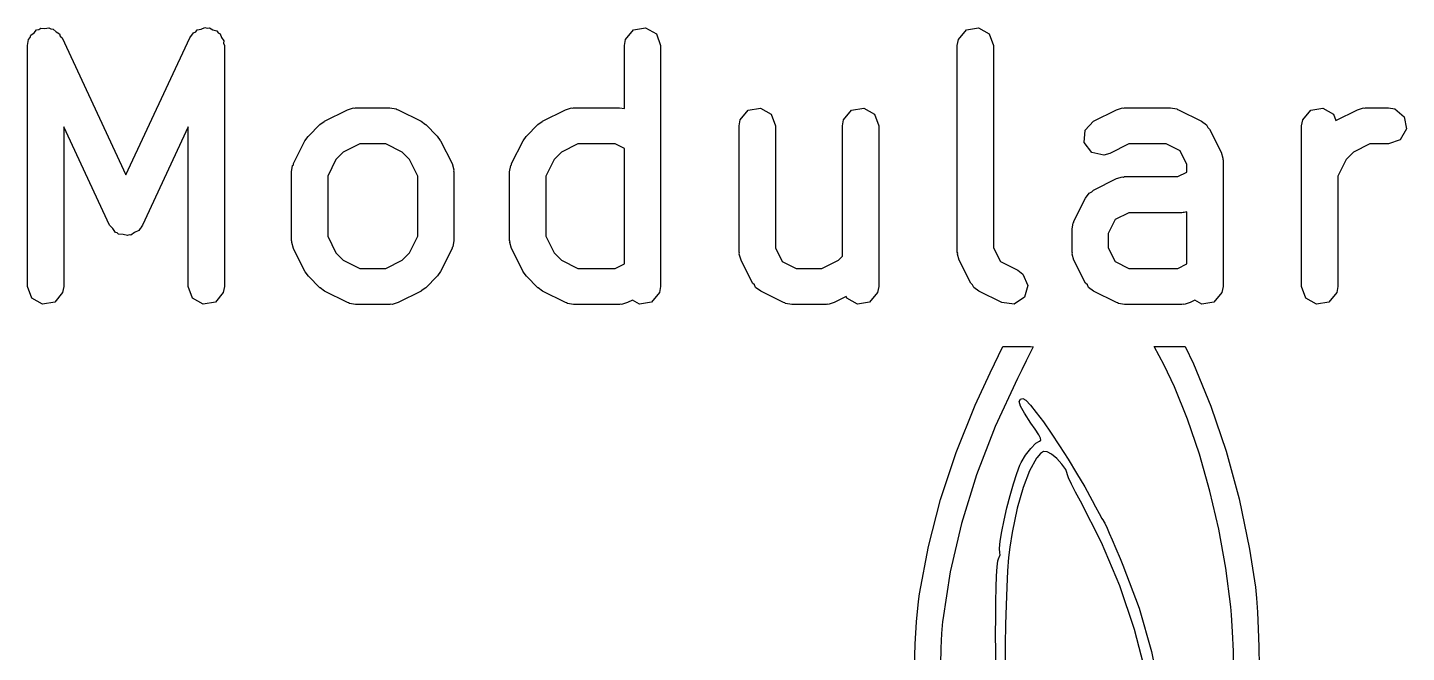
# Model space of a CAD drawing. Extents: x 29 to 171, y -120 to -80.
# Drawn here: x 60.9 to 66.63, y -82.97 to -80.38 of the extents above; entities that cross this region are included whole.
import ezdxf

# ---------------------------------------------------------------- set-up
doc = ezdxf.new("R2010")
doc.units = 0
doc.layers.add('BLACK', color=7, linetype='CONTINUOUS')

msp = doc.modelspace()

# ---------------------------------------------------------------- linework, layer by layer
at = {"layer": 'BLACK', "linetype": 'CONTINUOUS'}
for p, q in [((60.9048, -80.4524), (60.9093, -80.4267)), ((60.9093, -80.4267), (60.9157, -80.4191)), ((60.9157, -80.4191), (60.9183, -80.4094)), ((60.9183, -80.4094), (60.9317, -80.4)), ((60.9317, -80.4), (60.9423, -80.3874)), ((60.9423, -80.3874), (60.9521, -80.3857)), ((60.9521, -80.3857), (60.9603, -80.3799)), ((60.9603, -80.3799), (60.9766, -80.3814)), ((60.9766, -80.3814), (60.9928, -80.3785)), ((60.9928, -80.3785), (61.0015, -80.3835)), ((61.0015, -80.3835), (61.0114, -80.3844)), ((61.0114, -80.3844), (61.023, -80.396)), ((61.023, -80.396), (61.0372, -80.4042)), ((61.0372, -80.4042), (61.0406, -80.4136)), ((61.0406, -80.4136), (61.0477, -80.4207)), ((61.0477, -80.4207), (61.3131, -80.9893)), ((61.3131, -80.9893), (61.5785, -80.4207)), ((61.5785, -80.4207), (61.5934, -80.3993)), ((61.5934, -80.3993), (61.6025, -80.3951)), ((61.6025, -80.3951), (61.6089, -80.3874)), ((61.6089, -80.3874), (61.6251, -80.3846)), ((61.6251, -80.3846), (61.6399, -80.3777)), ((61.6399, -80.3777), (61.6496, -80.3803)), ((61.6496, -80.3803), (61.6595, -80.3785)), ((61.6595, -80.3785), (61.6736, -80.3867)), ((61.6736, -80.3867), (61.6895, -80.391)), ((61.6895, -80.391), (61.6952, -80.3992)), ((61.6952, -80.3992), (61.7039, -80.4042)), ((61.7039, -80.4042), (61.7095, -80.4196)), ((61.7095, -80.4196), (61.7189, -80.433)), ((63.381, -80.4524), (63.3855, -80.4267)), ((63.3855, -80.4267), (63.4185, -80.3874)), ((63.4185, -80.3874), (63.469, -80.3785)), ((63.469, -80.3785), (63.5134, -80.4042)), ((63.5134, -80.4042), (63.531, -80.4524)), ((64.7619, -80.4524), (64.7664, -80.4267)), ((64.7664, -80.4267), (64.7994, -80.3874)), ((64.7994, -80.3874), (64.8499, -80.3785)), ((64.8499, -80.3785), (64.8944, -80.4042)), ((64.8944, -80.4042), (64.9119, -80.4524)), ((60.9048, -81.4524), (60.9048, -80.4524)), ((61.7189, -80.433), (61.718, -80.443)), ((61.718, -80.443), (61.7214, -80.4524)), ((61.7214, -80.4524), (61.7214, -81.4524)), ((63.381, -80.7143), (63.381, -80.4524)), ((63.531, -80.4524), (63.531, -81.4524)), ((64.7619, -81.3095), (64.7619, -80.4524)), ((64.9119, -80.4524), (64.9119, -81.2918)), ((62.2319, -80.7186), (62.2569, -80.7112)), ((62.2569, -80.7112), (62.2613, -80.7122)), ((62.2613, -80.7122), (62.2655, -80.7107)), ((62.2655, -80.7107), (62.4083, -80.7107)), ((62.4083, -80.7107), (62.434, -80.7152)), ((63.1367, -80.7186), (63.1617, -80.7112)), ((63.1617, -80.7112), (63.166, -80.7122)), ((63.166, -80.7122), (63.1702, -80.7107)), ((63.1702, -80.7107), (63.3607, -80.7107)), ((63.3607, -80.7107), (63.381, -80.7143)), ((63.8946, -80.7208), (63.9452, -80.7119)), ((63.9452, -80.7119), (63.9896, -80.7375)), ((64.3232, -80.7208), (64.3737, -80.7119)), ((64.3737, -80.7119), (64.4182, -80.7375)), ((65.4224, -80.7186), (65.4474, -80.7112)), ((65.4474, -80.7112), (65.4517, -80.7122)), ((65.4517, -80.7122), (65.456, -80.7107)), ((65.456, -80.7107), (65.6464, -80.7107)), ((65.6464, -80.7107), (65.6721, -80.7152)), ((66.228, -80.7208), (66.2785, -80.7119)), ((66.2785, -80.7119), (66.3229, -80.7375)), ((66.4224, -80.7186), (66.4474, -80.7112)), ((66.4474, -80.7112), (66.4517, -80.7122)), ((66.4517, -80.7122), (66.456, -80.7107)), ((66.456, -80.7107), (66.5512, -80.7107)), ((66.5512, -80.7107), (66.5768, -80.7152)), ((62.1172, -80.7803), (62.1356, -80.7674)), ((62.1356, -80.7674), (62.1367, -80.7663)), ((62.1367, -80.7663), (62.2319, -80.7186)), ((62.434, -80.7152), (62.4374, -80.7181)), ((62.4374, -80.7181), (62.4419, -80.7186)), ((62.4419, -80.7186), (62.5371, -80.7663)), ((62.5371, -80.7663), (62.5551, -80.7796)), ((63.022, -80.7803), (63.0403, -80.7674)), ((63.0403, -80.7674), (63.0415, -80.7663)), ((63.0415, -80.7663), (63.1367, -80.7186)), ((63.8571, -80.7857), (63.8617, -80.7601)), ((63.8617, -80.7601), (63.8946, -80.7208)), ((63.9896, -80.7375), (64.0071, -80.7857)), ((64.2857, -80.7857), (64.2902, -80.7601)), ((64.2902, -80.7601), (64.3232, -80.7208)), ((64.4182, -80.7375), (64.4357, -80.7857)), ((65.2919, -80.8035), (65.3272, -80.7663)), ((65.3272, -80.7663), (65.4224, -80.7186)), ((65.6721, -80.7152), (65.6755, -80.7181)), ((65.6755, -80.7181), (65.68, -80.7186)), ((65.68, -80.7186), (65.7752, -80.7663)), ((65.7752, -80.7663), (65.7961, -80.7818)), ((66.1905, -80.7857), (66.195, -80.7601)), ((66.195, -80.7601), (66.228, -80.7208)), ((66.3229, -80.7375), (66.3324, -80.7636)), ((66.3324, -80.7636), (66.4224, -80.7186)), ((66.5768, -80.7152), (66.6161, -80.7482)), ((66.6161, -80.7482), (66.6251, -80.7987)), ((61.2451, -81.1984), (61.0548, -80.7904)), ((61.0548, -80.7904), (61.0548, -81.4524)), ((61.5714, -80.7904), (61.3811, -81.1984)), ((61.5714, -81.4524), (61.5714, -80.7904)), ((62.0696, -80.8279), (62.1172, -80.7803)), ((62.5551, -80.7796), (62.5566, -80.7803)), ((62.5566, -80.7803), (62.6042, -80.8279)), ((62.9743, -80.8279), (63.022, -80.7803)), ((63.8571, -81.3095), (63.8571, -80.7857)), ((64.0071, -80.7857), (64.0071, -81.2918)), ((64.2857, -81.3261), (64.2857, -80.7857)), ((64.4357, -80.7857), (64.4357, -81.4524)), ((65.2888, -80.8547), (65.2919, -80.8035)), ((65.7961, -80.7818), (65.8006, -80.7921)), ((65.8006, -80.7921), (65.8087, -80.7998)), ((65.8087, -80.7998), (65.8564, -80.895)), ((66.1905, -81.4524), (66.1905, -80.7857)), ((66.6251, -80.7987), (66.5994, -80.8432)), ((62.0079, -80.9426), (62.0555, -80.8474)), ((62.0555, -80.8474), (62.0689, -80.8294)), ((62.0689, -80.8294), (62.0696, -80.8279)), ((62.2832, -80.8607), (62.2147, -80.895)), ((62.3906, -80.8607), (62.2832, -80.8607)), ((62.4591, -80.895), (62.3906, -80.8607)), ((62.6042, -80.8279), (62.6171, -80.8463)), ((62.6171, -80.8463), (62.6183, -80.8474)), ((62.6183, -80.8474), (62.6659, -80.9426)), ((62.9127, -80.9426), (62.9603, -80.8474)), ((62.9603, -80.8474), (62.9737, -80.8294)), ((62.9737, -80.8294), (62.9743, -80.8279)), ((63.1879, -80.8607), (63.1194, -80.895)), ((63.343, -80.8607), (63.1879, -80.8607)), ((63.381, -80.8797), (63.343, -80.8607)), ((63.381, -81.3584), (63.381, -80.8797)), ((65.3194, -80.8959), (65.2888, -80.8547)), ((65.4737, -80.8607), (65.3943, -80.9004)), ((65.6287, -80.8607), (65.4737, -80.8607)), ((65.6858, -80.8892), (65.6287, -80.8607)), ((66.4737, -80.8607), (66.4051, -80.895)), ((66.5512, -80.8607), (66.4737, -80.8607)), ((66.5994, -80.8432), (66.5512, -80.8607)), ((62.1843, -80.9254), (62.15, -80.9939)), ((62.2147, -80.895), (62.1843, -80.9254)), ((62.4896, -80.9254), (62.4591, -80.895)), ((62.5238, -80.9939), (62.4896, -80.9254)), ((63.089, -80.9254), (63.0548, -80.9939)), ((63.1194, -80.895), (63.089, -80.9254)), ((65.3693, -80.9078), (65.3194, -80.8959)), ((65.3943, -80.9004), (65.3693, -80.9078)), ((65.7143, -80.9463), (65.6858, -80.8892)), ((65.8564, -80.895), (65.8638, -80.92)), ((65.8638, -80.92), (65.8628, -80.9244)), ((65.8628, -80.9244), (65.8643, -80.9286)), ((65.8643, -80.9286), (65.8643, -81.4524)), ((66.3747, -80.9254), (66.3405, -80.9939)), ((66.4051, -80.895), (66.3747, -80.9254)), ((62, -80.9762), (62.0045, -80.9505)), ((62, -81.2619), (62, -80.9762)), ((62.0045, -80.9505), (62.0074, -80.9471)), ((62.0074, -80.9471), (62.0079, -80.9426)), ((62.15, -80.9939), (62.15, -81.2442)), ((62.5238, -81.2442), (62.5238, -80.9939)), ((62.6659, -80.9426), (62.6733, -80.9676)), ((62.6733, -80.9676), (62.6723, -80.972)), ((62.6723, -80.972), (62.6738, -80.9762)), ((62.6738, -80.9762), (62.6738, -81.2619)), ((62.9048, -80.9762), (62.9093, -80.9505)), ((62.9048, -81.2619), (62.9048, -80.9762)), ((62.9093, -80.9505), (62.9122, -80.9471)), ((62.9122, -80.9471), (62.9127, -80.9426)), ((63.0548, -80.9939), (63.0548, -81.2442)), ((65.4224, -81.0043), (65.4474, -80.9969)), ((65.4474, -80.9969), (65.4517, -80.998)), ((65.4517, -80.998), (65.456, -80.9964)), ((65.456, -80.9964), (65.6763, -80.9964)), ((65.6763, -80.9964), (65.7143, -80.9775)), ((65.7143, -80.9775), (65.7143, -80.9463)), ((66.3405, -80.9939), (66.3405, -81.4524)), ((65.3195, -81.0601), (65.3272, -81.052)), ((65.3272, -81.052), (65.4224, -81.0043)), ((65.246, -81.1807), (65.2936, -81.0855)), ((65.2936, -81.0855), (65.3091, -81.0646)), ((65.3091, -81.0646), (65.3195, -81.0601)), ((65.4737, -81.1464), (65.4166, -81.1749)), ((65.694, -81.1464), (65.4737, -81.1464)), ((65.6983, -81.1449), (65.694, -81.1464)), ((65.7026, -81.1459), (65.6983, -81.1449)), ((65.7143, -81.1425), (65.7026, -81.1459)), ((65.7143, -81.3584), (65.7143, -81.1425)), ((61.2589, -81.2121), (61.2451, -81.1984)), ((61.2701, -81.2281), (61.2589, -81.2121)), ((61.2766, -81.2298), (61.2701, -81.2281)), ((61.3485, -81.2279), (61.3325, -81.2391)), ((61.3661, -81.2197), (61.3485, -81.2279)), ((61.3718, -81.2116), (61.3661, -81.2197)), ((61.3745, -81.2097), (61.3718, -81.2116)), ((61.3754, -81.2065), (61.3745, -81.2097)), ((61.3811, -81.1984), (61.3754, -81.2065)), ((65.2381, -81.2143), (65.2426, -81.1886)), ((65.2381, -81.3095), (65.2381, -81.2143)), ((65.2426, -81.1886), (65.2455, -81.1852)), ((65.2455, -81.1852), (65.246, -81.1807)), ((65.4166, -81.1749), (65.3881, -81.232)), ((61.2814, -81.2346), (61.2766, -81.2298)), ((61.3008, -81.2363), (61.2814, -81.2346)), ((61.3196, -81.2414), (61.3008, -81.2363)), ((61.3258, -81.2385), (61.3196, -81.2414)), ((61.3325, -81.2391), (61.3258, -81.2385)), ((62.0015, -81.2661), (62, -81.2619)), ((62.0005, -81.2705), (62.0015, -81.2661)), ((62.0079, -81.2954), (62.0005, -81.2705)), ((62.15, -81.2442), (62.1843, -81.3127)), ((62.4896, -81.3127), (62.5238, -81.2442)), ((62.6738, -81.2619), (62.6693, -81.2876)), ((62.9063, -81.2661), (62.9048, -81.2619)), ((62.9053, -81.2705), (62.9063, -81.2661)), ((62.9127, -81.2954), (62.9053, -81.2705)), ((63.0548, -81.2442), (63.089, -81.3127)), ((65.3881, -81.232), (65.3881, -81.2918)), ((62.0555, -81.3907), (62.0079, -81.2954)), ((62.1843, -81.3127), (62.2147, -81.3431)), ((62.4591, -81.3431), (62.4896, -81.3127)), ((62.6659, -81.2954), (62.6183, -81.3907)), ((62.6664, -81.291), (62.6659, -81.2954)), ((62.6693, -81.2876), (62.6664, -81.291)), ((62.9603, -81.3907), (62.9127, -81.2954)), ((63.089, -81.3127), (63.1194, -81.3431)), ((63.8587, -81.3137), (63.8571, -81.3095)), ((63.8576, -81.3181), (63.8587, -81.3137)), ((63.8651, -81.3431), (63.8576, -81.3181)), ((64.0071, -81.2918), (64.0357, -81.3489)), ((64.2687, -81.3431), (64.2857, -81.3261)), ((64.7634, -81.3137), (64.7619, -81.3095)), ((64.7624, -81.3181), (64.7634, -81.3137)), ((64.7698, -81.3431), (64.7624, -81.3181)), ((64.9119, -81.2918), (64.9404, -81.3489)), ((65.2396, -81.3137), (65.2381, -81.3095)), ((65.2386, -81.3181), (65.2396, -81.3137)), ((65.246, -81.3431), (65.2386, -81.3181)), ((65.3881, -81.2918), (65.4166, -81.3489)), ((62.0567, -81.3918), (62.0555, -81.3907)), ((62.0696, -81.4102), (62.0567, -81.3918)), ((62.2147, -81.3431), (62.2832, -81.3774)), ((62.2832, -81.3774), (62.3906, -81.3774)), ((62.3906, -81.3774), (62.4591, -81.3431)), ((62.6183, -81.3907), (62.6049, -81.4087)), ((62.9615, -81.3918), (62.9603, -81.3907)), ((62.9743, -81.4102), (62.9615, -81.3918)), ((63.1194, -81.3431), (63.1879, -81.3774)), ((63.1879, -81.3774), (63.343, -81.3774)), ((63.343, -81.3774), (63.381, -81.3584)), ((63.9127, -81.4383), (63.8651, -81.3431)), ((64.0357, -81.3489), (64.0927, -81.3774)), ((64.0927, -81.3774), (64.2002, -81.3774)), ((64.2002, -81.3774), (64.2687, -81.3431)), ((64.8174, -81.4383), (64.7698, -81.3431)), ((64.9404, -81.3489), (65.0133, -81.3853)), ((65.0133, -81.3853), (65.0342, -81.4008)), ((65.2936, -81.4383), (65.246, -81.3431)), ((65.4166, -81.3489), (65.4737, -81.3774)), ((65.4737, -81.3774), (65.6763, -81.3774)), ((65.6763, -81.3774), (65.7143, -81.3584)), ((60.9223, -81.5006), (60.9048, -81.4524)), ((61.0548, -81.4524), (61.0502, -81.478)), ((61.589, -81.5006), (61.5714, -81.4524)), ((61.7214, -81.4524), (61.7169, -81.478)), ((62.1172, -81.4578), (62.0696, -81.4102)), ((62.6042, -81.4102), (62.5566, -81.4578)), ((62.6049, -81.4087), (62.6042, -81.4102)), ((63.022, -81.4578), (62.9743, -81.4102)), ((63.531, -81.4524), (63.5264, -81.478)), ((63.9208, -81.446), (63.9127, -81.4383)), ((63.9253, -81.4563), (63.9208, -81.446)), ((63.9462, -81.4718), (63.9253, -81.4563)), ((64.4357, -81.4524), (64.4312, -81.478)), ((64.8256, -81.446), (64.8174, -81.4383)), ((64.8301, -81.4563), (64.8256, -81.446)), ((64.851, -81.4718), (64.8301, -81.4563)), ((65.0342, -81.4008), (65.0546, -81.4479)), ((65.0546, -81.4479), (65.04, -81.4971)), ((65.3018, -81.446), (65.2936, -81.4383)), ((65.3063, -81.4563), (65.3018, -81.446)), ((65.3272, -81.4718), (65.3063, -81.4563)), ((65.8643, -81.4524), (65.8598, -81.478)), ((66.208, -81.5006), (66.1905, -81.4524)), ((66.3405, -81.4524), (66.336, -81.478)), ((60.9667, -81.5262), (60.9223, -81.5006)), ((61.0502, -81.478), (61.0173, -81.5173)), ((61.6334, -81.5262), (61.589, -81.5006)), ((61.7169, -81.478), (61.6839, -81.5173)), ((62.1187, -81.4585), (62.1172, -81.4578)), ((62.1367, -81.4718), (62.1187, -81.4585)), ((62.2319, -81.5195), (62.1367, -81.4718)), ((62.5371, -81.4718), (62.4419, -81.5195)), ((62.5382, -81.4707), (62.5371, -81.4718)), ((62.5566, -81.4578), (62.5382, -81.4707)), ((63.0234, -81.4585), (63.022, -81.4578)), ((63.0415, -81.4718), (63.0234, -81.4585)), ((63.1367, -81.5195), (63.0415, -81.4718)), ((63.414, -81.5096), (63.3943, -81.5195)), ((63.4429, -81.5262), (63.414, -81.5096)), ((63.5264, -81.478), (63.4935, -81.5173)), ((64.0415, -81.5195), (63.9462, -81.4718)), ((64.3011, -81.4946), (64.2514, -81.5195)), ((64.3033, -81.5006), (64.3011, -81.4946)), ((64.3477, -81.5262), (64.3033, -81.5006)), ((64.4312, -81.478), (64.3982, -81.5173)), ((64.9462, -81.5195), (64.851, -81.4718)), ((65.04, -81.4971), (64.9972, -81.5253)), ((65.4224, -81.5195), (65.3272, -81.4718)), ((65.7474, -81.5096), (65.7276, -81.5195)), ((65.7763, -81.5262), (65.7474, -81.5096)), ((65.8598, -81.478), (65.8268, -81.5173)), ((66.2525, -81.5262), (66.208, -81.5006)), ((66.336, -81.478), (66.303, -81.5173)), ((61.0173, -81.5173), (60.9667, -81.5262)), ((61.6839, -81.5173), (61.6334, -81.5262)), ((62.2364, -81.52), (62.2319, -81.5195)), ((62.2398, -81.5229), (62.2364, -81.52)), ((62.2655, -81.5274), (62.2398, -81.5229)), ((62.4083, -81.5274), (62.2655, -81.5274)), ((62.4125, -81.5258), (62.4083, -81.5274)), ((62.4169, -81.5269), (62.4125, -81.5258)), ((62.4419, -81.5195), (62.4169, -81.5269)), ((63.1412, -81.52), (63.1367, -81.5195)), ((63.1446, -81.5229), (63.1412, -81.52)), ((63.1702, -81.5274), (63.1446, -81.5229)), ((63.3607, -81.5274), (63.1702, -81.5274)), ((63.3649, -81.5258), (63.3607, -81.5274)), ((63.3693, -81.5269), (63.3649, -81.5258)), ((63.3943, -81.5195), (63.3693, -81.5269)), ((63.4935, -81.5173), (63.4429, -81.5262)), ((64.0459, -81.52), (64.0415, -81.5195)), ((64.0493, -81.5229), (64.0459, -81.52)), ((64.075, -81.5274), (64.0493, -81.5229)), ((64.2179, -81.5274), (64.075, -81.5274)), ((64.2221, -81.5258), (64.2179, -81.5274)), ((64.2264, -81.5269), (64.2221, -81.5258)), ((64.2514, -81.5195), (64.2264, -81.5269)), ((64.3982, -81.5173), (64.3477, -81.5262)), ((64.9972, -81.5253), (64.9462, -81.5195)), ((65.4269, -81.52), (65.4224, -81.5195)), ((65.4303, -81.5229), (65.4269, -81.52)), ((65.456, -81.5274), (65.4303, -81.5229)), ((65.694, -81.5274), (65.456, -81.5274)), ((65.6983, -81.5258), (65.694, -81.5274)), ((65.7026, -81.5269), (65.6983, -81.5258)), ((65.7276, -81.5195), (65.7026, -81.5269)), ((65.8268, -81.5173), (65.7763, -81.5262)), ((66.303, -81.5173), (66.2525, -81.5262)), ((64.8978, -81.8114), (64.9512, -81.701)), ((64.9512, -81.701), (65.0138, -81.701)), ((65.0138, -81.701), (65.0437, -81.7013)), ((65.0437, -81.7013), (65.0658, -81.7019)), ((65.0628, -81.731), (65.0479, -81.7612)), ((65.0727, -81.7108), (65.0628, -81.731)), ((65.0658, -81.7019), (65.076, -81.7029)), ((65.0763, -81.7031), (65.0727, -81.7108)), ((65.076, -81.7029), (65.0763, -81.7031)), ((65.6194, -81.7796), (65.5789, -81.701)), ((65.5789, -81.701), (65.7072, -81.701)), ((65.7072, -81.701), (65.7411, -81.7739)), ((65.029, -81.7989), (65.0112, -81.8343)), ((65.0479, -81.7612), (65.029, -81.7989)), ((65.6625, -81.8695), (65.6194, -81.7796)), ((65.7411, -81.7739), (65.8143, -81.9485)), ((64.8364, -81.9444), (64.8978, -81.8114)), ((65.0112, -81.8343), (64.919, -82.0331)), ((65.7169, -82.0032), (65.6625, -81.8695)), ((64.7569, -82.1413), (64.8364, -81.9444)), ((65.0187, -81.9296), (65.0244, -81.9196)), ((65.0239, -81.949), (65.0187, -81.9296)), ((65.0401, -81.9785), (65.0239, -81.949)), ((65.0244, -81.9196), (65.0344, -81.9177)), ((65.0344, -81.9177), (65.0463, -81.9246)), ((65.0463, -81.9246), (65.0651, -81.9443)), ((65.0651, -81.9443), (65.0897, -81.9748)), ((65.8143, -81.9485), (65.8777, -82.1356)), ((65.0676, -82.0192), (65.0401, -81.9785)), ((65.0854, -82.0443), (65.0676, -82.0192)), ((65.0897, -81.9748), (65.1188, -82.0144)), ((65.1188, -82.0144), (65.1513, -82.0612)), ((65.7663, -82.148), (65.7169, -82.0032)), ((64.919, -82.0331), (64.8416, -82.234)), ((65.1006, -82.0675), (65.0854, -82.0443)), ((65.1077, -82.0818), (65.1006, -82.0675)), ((65.1079, -82.0898), (65.1077, -82.0818)), ((65.1513, -82.0612), (65.1859, -82.1134)), ((64.6922, -82.3364), (64.7569, -82.1413)), ((65.0452, -82.1527), (65.0668, -82.1244)), ((65.0668, -82.1244), (65.0879, -82.1032)), ((65.0879, -82.1032), (65.1023, -82.0939)), ((65.1023, -82.0939), (65.1079, -82.0898)), ((65.119, -82.1375), (65.1065, -82.145)), ((65.1339, -82.1386), (65.119, -82.1375)), ((65.134, -82.1386), (65.1339, -82.1386)), ((65.153, -82.1485), (65.134, -82.1386)), ((65.1859, -82.1134), (65.2215, -82.1693)), ((65.8777, -82.1356), (65.9311, -82.3339)), ((65.0085, -82.2284), (65.0218, -82.1941)), ((65.0218, -82.1941), (65.0269, -82.1834)), ((65.0269, -82.1834), (65.0452, -82.1527)), ((65.0908, -82.1651), (65.0613, -82.218)), ((65.0914, -82.1642), (65.0908, -82.1651)), ((65.1065, -82.145), (65.0914, -82.1642)), ((65.1751, -82.167), (65.153, -82.1485)), ((65.1962, -82.1895), (65.1751, -82.167)), ((65.2118, -82.2115), (65.1962, -82.1895)), ((65.2215, -82.1693), (65.2567, -82.227)), ((65.8097, -82.3013), (65.7663, -82.148)), ((64.8416, -82.234), (64.7793, -82.4356)), ((64.9945, -82.2714), (65.0085, -82.2284)), ((65.0613, -82.218), (65.0347, -82.2872)), ((65.218, -82.2285), (65.2118, -82.2115)), ((65.2182, -82.2303), (65.218, -82.2285)), ((65.2237, -82.2461), (65.2182, -82.2303)), ((65.2357, -82.2725), (65.2237, -82.2461)), ((65.2567, -82.227), (65.2904, -82.2846)), ((64.9806, -82.32), (64.9945, -82.2714)), ((65.0347, -82.2872), (65.0108, -82.3724)), ((65.2526, -82.3061), (65.2357, -82.2725)), ((65.2728, -82.3438), (65.2526, -82.3061)), ((65.2904, -82.2846), (65.3214, -82.3405)), ((65.8464, -82.46), (65.8097, -82.3013)), ((64.6418, -82.5314), (64.6922, -82.3364)), ((64.9559, -82.4219), (64.9675, -82.3712)), ((64.9675, -82.3712), (64.9806, -82.32)), ((65.3602, -82.5151), (65.2728, -82.3438)), ((65.3214, -82.3405), (65.3358, -82.3676)), ((65.3358, -82.3676), (65.3501, -82.3946)), ((65.9311, -82.3339), (65.974, -82.5421)), ((64.9465, -82.469), (64.9559, -82.4219)), ((65.0108, -82.3724), (64.9899, -82.4733)), ((65.3501, -82.3946), (65.3616, -82.4153)), ((65.3616, -82.4153), (65.3681, -82.4256)), ((65.3681, -82.4256), (65.3684, -82.426)), ((65.3684, -82.426), (65.3739, -82.4353)), ((64.7793, -82.4356), (64.7326, -82.6367)), ((64.94, -82.5094), (64.9465, -82.469)), ((64.9899, -82.4733), (64.9799, -82.5343)), ((65.3739, -82.4353), (65.3834, -82.4554)), ((65.3834, -82.4554), (65.3924, -82.476)), ((65.3924, -82.476), (65.404, -82.5033)), ((65.8756, -82.6213), (65.8464, -82.46)), ((64.605, -82.7284), (64.6418, -82.5314)), ((64.9372, -82.5402), (64.94, -82.5094)), ((64.9388, -82.5581), (64.9372, -82.5402)), ((64.9799, -82.5343), (64.9749, -82.5769)), ((65.4363, -82.6948), (65.3602, -82.5151)), ((65.404, -82.5033), (65.4197, -82.5403)), ((65.4197, -82.5403), (65.4371, -82.5815)), ((65.974, -82.5421), (65.9987, -82.701)), ((64.9271, -82.6158), (64.93, -82.5913)), ((64.93, -82.5913), (64.9327, -82.5825)), ((64.9327, -82.5825), (64.9395, -82.5666)), ((64.9395, -82.5666), (64.9388, -82.5581)), ((64.9749, -82.5769), (64.9706, -82.6332)), ((65.4371, -82.5815), (65.4489, -82.6093)), ((64.7326, -82.6367), (64.7019, -82.836)), ((64.923, -82.702), (64.9248, -82.6533)), ((64.9248, -82.6533), (64.9271, -82.6158)), ((64.9706, -82.6332), (64.967, -82.7004)), ((65.4489, -82.6093), (65.5161, -82.7876)), ((65.8965, -82.7823), (65.8756, -82.6213)), ((64.9218, -82.7599), (64.923, -82.702)), ((64.967, -82.7004), (64.9642, -82.7756)), ((65.4975, -82.8757), (65.4363, -82.6948)), ((65.9987, -82.701), (66.0034, -82.7462)), ((64.592, -82.8443), (64.6006, -82.7595)), ((64.6006, -82.7595), (64.605, -82.7284)), ((64.9211, -82.825), (64.9218, -82.7599)), ((66.0034, -82.7462), (66.0073, -82.8045)), ((64.921, -82.8954), (64.9211, -82.825)), ((64.9642, -82.7756), (64.9622, -82.8559)), ((65.5161, -82.7876), (65.568, -82.9679)), ((65.8996, -82.8155), (65.8965, -82.7823)), ((65.9041, -82.8862), (65.8996, -82.8155)), ((66.0073, -82.8045), (66.0103, -82.8728)), ((64.5864, -82.9369), (64.592, -82.8443)), ((64.7011, -82.8427), (64.697, -82.8928)), ((64.7019, -82.836), (64.7011, -82.8427)), ((64.9622, -82.8559), (64.9611, -82.9383)), ((65.5434, -83.057), (65.4975, -82.8757)), ((65.9073, -82.9655), (65.9041, -82.8862)), ((66.0103, -82.8728), (66.0126, -82.9483)), ((64.5838, -83.0334), (64.5864, -82.9369)), ((64.697, -82.8928), (64.6941, -82.9541)), ((64.9213, -82.9691), (64.921, -82.8954)), ((64.9611, -82.9383), (64.9609, -83.02)), ((64.6941, -82.9541), (64.6926, -83.022)), ((64.9219, -83.02), (64.9213, -82.9691)), ((65.568, -82.9679), (65.6046, -83.1492)), ((65.909, -83.0492), (65.9073, -82.9655)), ((66.0126, -82.9483), (66.014, -83.028))]:
    msp.add_line(p, q, dxfattribs=at)

doc.saveas('drawing.dxf')
